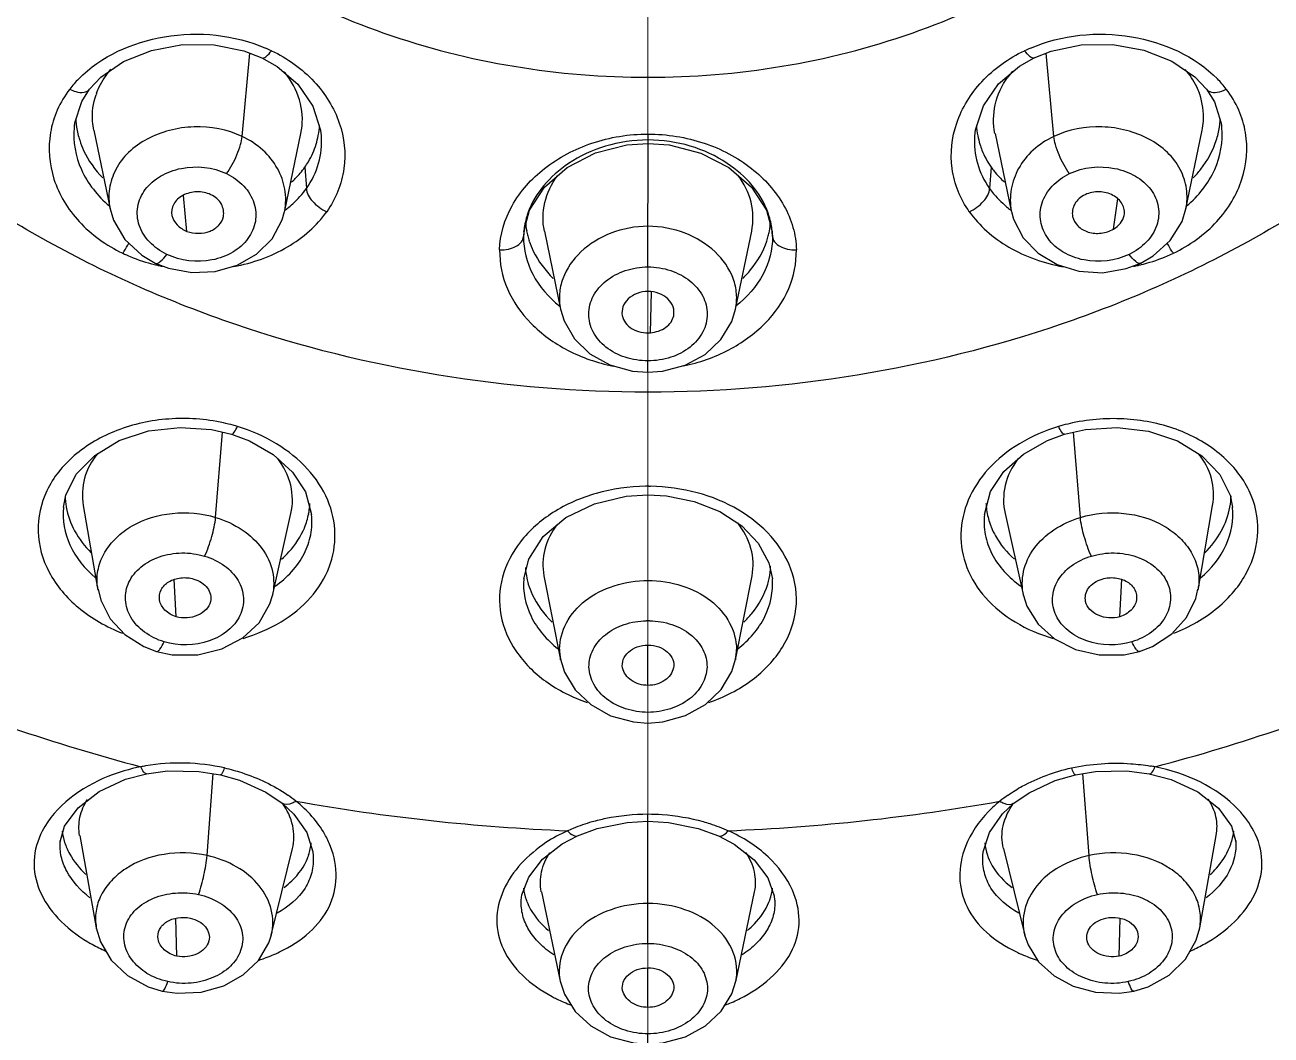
# Model space of a CAD drawing. Header units: millimetres. Extents: x 1122 to 8358, y -1894 to -296.
# Drawn here: x 7690.47 to 7711.51, y -632.59 to -615.53 of the extents above; entities that cross this region are included whole.
import ezdxf

# ---------------------------------------------------------------- set-up
doc = ezdxf.new("R2010")
doc.units = ezdxf.units.MM
doc.header["$LTSCALE"] = 3
doc.linetypes.add('DLB3013-CR2S_시공도$0$CENTER2', pattern=[28.575, 19.05, -3.175, 3.175, -3.175])
doc.layers.add('DEF_LAYER_ASSEM_MEMBER', color=7, linetype='Continuous')
doc.layers.add('DLB3013-CR2S_시공도$0$Cneter', color=1, linetype='DLB3013-CR2S_시공도$0$CENTER2', lineweight=13)

msp = doc.modelspace()

# ---------------------------------------------------------------- linework, layer by layer
at = {"layer": 'DEF_LAYER_ASSEM_MEMBER', "color": 9, "linetype": 'Continuous'}
for p, q in [((7694.136, -617.415), (7694.263, -616.007)), ((7707.841, -617.415), (7707.714, -616.006)), ((7700.989, -617.473), (7700.989, -617.373)), ((7700.988, -619.618), (7700.989, -617.473)), ((7695.193, -617.934), (7695.221, -618.294)), ((7706.784, -617.934), (7706.756, -618.294)), ((7698.897, -618.995), (7698.887, -619.105)), ((7703.08, -618.995), (7703.09, -619.105)), ((7700.988, -621.396), (7700.988, -621.205)), ((7693.687, -623.849), (7693.804, -622.408)), ((7708.29, -623.849), (7708.173, -622.409)), ((7693.019, -625.526), (7692.988, -624.895)), ((7708.958, -625.526), (7708.989, -624.895)), ((7700.988, -626.687), (7700.988, -626.007)), ((7693.542, -629.562), (7693.647, -628.177)), ((7708.435, -629.562), (7708.33, -628.177)), ((7700.988, -628.982), (7700.988, -628.859)), ((7700.988, -629.648), (7700.988, -628.982)), ((7700.988, -630.372), (7700.988, -629.648)), ((7700.988, -631.046), (7700.988, -630.372)), ((7693.032, -631.26), (7693.015, -630.624)), ((7708.945, -631.26), (7708.962, -630.624)), ((7700.988, -632.126), (7700.988, -631.459)), ((7700.988, -632.745), (7700.988, -632.573))]:
    msp.add_line(p, q, dxfattribs=at)
at = {"layer": 'DEF_LAYER_ASSEM_MEMBER', "color": 7, "linetype": 'Continuous'}
for p, q in [((7694.166, -615.969), (7694.468, -616.087)), ((7694.468, -616.087), (7694.727, -616.234)), ((7707.509, -616.087), (7707.797, -615.973)), ((7691.557, -616.617), (7691.747, -616.413)), ((7691.426, -616.825), (7691.557, -616.617)), ((7691.557, -616.617), (7691.557, -616.617)), ((7710.42, -616.617), (7710.42, -616.617)), ((7710.42, -616.617), (7710.554, -616.831)), ((7691.311, -617.184), (7691.426, -616.825)), ((7710.554, -616.831), (7710.666, -617.188)), ((7691.301, -617.231), (7691.298, -617.263)), ((7691.305, -617.232), (7691.311, -617.184)), ((7691.632, -617.31), (7691.906, -618.638)), ((7694.858, -618.671), (7695.128, -617.365)), ((7706.849, -617.365), (7707.119, -618.671)), ((7710.071, -618.638), (7710.345, -617.31)), ((7710.666, -617.188), (7710.672, -617.231)), ((7710.679, -617.263), (7710.676, -617.231)), ((7693.202, -619.017), (7693.143, -618.412)), ((7698.988, -618.657), (7699.241, -618.27)), ((7708.849, -618.982), (7708.92, -618.468)), ((7694.852, -618.681), (7694.854, -618.67)), ((7698.892, -619.022), (7698.988, -618.657)), ((7702.99, -618.66), (7703.085, -619.022)), ((7707.123, -618.67), (7707.125, -618.681)), ((7698.891, -619.022), (7698.887, -619.105)), ((7698.892, -619.018), (7698.891, -619.022)), ((7699.238, -619.013), (7699.511, -620.331)), ((7702.466, -620.331), (7702.739, -619.013)), ((7703.085, -619.022), (7703.085, -619.018)), ((7703.09, -619.105), (7703.085, -619.022)), ((7692.666, -619.553), (7692.666, -619.553)), ((7709.062, -619.647), (7709.311, -619.553)), ((7701.032, -620.732), (7701.048, -620.041)), ((7693.617, -622.365), (7693.954, -622.443)), ((7708.023, -622.443), (7708.378, -622.362)), ((7700.618, -623.493), (7700.988, -623.468)), ((7700.988, -623.468), (7701.302, -623.486)), ((7691.118, -623.677), (7691.118, -623.679)), ((7691.453, -623.646), (7691.699, -625.08)), ((7710.278, -625.08), (7710.523, -623.647)), ((7710.86, -623.681), (7710.86, -623.677)), ((7694.645, -625.173), (7694.959, -623.785)), ((7695.31, -623.802), (7695.31, -623.799)), ((7706.667, -623.799), (7706.666, -623.801)), ((7707.018, -623.785), (7707.331, -625.173)), ((7698.889, -624.881), (7698.889, -624.885)), ((7699.232, -624.836), (7699.512, -626.254)), ((7702.465, -626.253), (7702.745, -624.835)), ((7703.088, -624.885), (7703.087, -624.882)), ((7710.237, -625.219), (7710.275, -625.062)), ((7709.029, -626.169), (7709.287, -626.114)), ((7699.512, -626.254), (7699.51, -626.244)), ((7702.402, -626.455), (7702.466, -626.243)), ((7702.466, -626.243), (7702.465, -626.253)), ((7694.81, -628.678), (7694.809, -628.678)), ((7694.81, -628.678), (7695.008, -628.863)), ((7706.973, -628.857), (7707.166, -628.677)), ((7707.166, -628.677), (7707.166, -628.677)), ((7691.063, -629.327), (7691.137, -629.065)), ((7691.063, -629.327), (7691.065, -629.311)), ((7691.393, -629.224), (7691.668, -630.781)), ((7699.539, -629.365), (7699.799, -629.228)), ((7702.177, -629.228), (7702.177, -629.228)), ((7702.177, -629.228), (7702.442, -629.368)), ((7710.309, -630.781), (7710.584, -629.223)), ((7710.912, -629.311), (7710.914, -629.327)), ((7694.628, -630.904), (7694.987, -629.442)), ((7706.99, -629.442), (7707.349, -630.904)), ((7699.188, -630.173), (7699.505, -631.684)), ((7702.47, -631.695), (7702.789, -630.173)), ((7691.668, -630.781), (7691.671, -630.797)), ((7710.246, -630.991), (7710.304, -630.78)), ((7710.306, -630.795), (7710.309, -630.781)), ((7699.506, -631.684), (7699.508, -631.694)), ((7702.404, -631.896), (7702.471, -631.684)), ((7702.469, -631.695), (7702.471, -631.684)), ((7699.505, -631.684), (7699.507, -631.694)), ((7708.948, -631.888), (7709.19, -631.852))]:
    msp.add_line(p, q, dxfattribs=at)
for points in [[(7691.747, -616.413), (7692.13, -616.148), (7692.602, -615.96), (7693.126, -615.863), (7693.661, -615.866), (7694.166, -615.969)], [(7707.797, -615.973), (7708.301, -615.868), (7708.836, -615.861), (7709.36, -615.955), (7709.834, -616.142)], [(7706.908, -616.526), (7707.26, -616.227), (7707.509, -616.087)], [(7694.727, -616.234), (7695.075, -616.533), (7695.327, -616.902), (7695.457, -617.305), (7695.469, -617.406)], [(7709.834, -616.142), (7710.221, -616.405), (7710.42, -616.617)], [(7706.509, -617.407), (7706.521, -617.301), (7706.653, -616.896), (7706.908, -616.526)], [(7699.241, -618.27), (7699.623, -617.938), (7700.101, -617.693), (7700.631, -617.557), (7700.989, -617.531)], [(7700.989, -617.531), (7701.347, -617.557), (7701.878, -617.694), (7702.356, -617.94)], [(7702.356, -617.94), (7702.738, -618.272), (7702.99, -618.66)], [(7691.905, -618.637), (7691.963, -618.829), (7692.155, -619.155), (7692.442, -619.421), (7692.666, -619.553)], [(7692.666, -619.553), (7692.892, -619.64), (7693.284, -619.712), (7693.68, -619.696), (7694.052, -619.59), (7694.38, -619.404), (7694.643, -619.144), (7694.813, -618.823), (7694.852, -618.681)], [(7707.125, -618.681), (7707.16, -618.811), (7707.322, -619.128), (7707.576, -619.388), (7707.895, -619.578), (7708.264, -619.69), (7708.662, -619.715), (7709.062, -619.647)], [(7709.311, -619.553), (7709.518, -619.433), (7709.806, -619.173), (7710.006, -618.849), (7710.071, -618.638)], [(7699.51, -620.33), (7699.571, -620.531), (7699.746, -620.833), (7700.008, -621.086), (7700.342, -621.272), (7700.725, -621.377), (7700.988, -621.396)], [(7700.988, -621.396), (7701.234, -621.379), (7701.615, -621.279), (7701.952, -621.098), (7702.22, -620.846), (7702.402, -620.54), (7702.467, -620.329)], [(7691.645, -622.802), (7692.061, -622.55), (7692.554, -622.389), (7693.087, -622.328), (7693.617, -622.365)], [(7708.378, -622.362), (7708.909, -622.328), (7709.44, -622.392), (7709.929, -622.556)], [(7693.954, -622.443), (7694.258, -622.556), (7694.661, -622.787)], [(7706.997, -623.074), (7707.328, -622.78), (7707.733, -622.55), (7708.023, -622.443)], [(7709.929, -622.556), (7710.34, -622.808), (7710.646, -623.125), (7710.82, -623.476), (7710.859, -623.677)], [(7691.118, -623.677), (7691.158, -623.473), (7691.334, -623.12), (7691.645, -622.802)], [(7694.661, -622.787), (7694.987, -623.083), (7695.207, -623.42), (7695.309, -623.801)], [(7706.668, -623.801), (7706.773, -623.413), (7706.997, -623.074)], [(7699.22, -624.17), (7699.6, -623.85), (7700.084, -623.62), (7700.618, -623.493)], [(7701.302, -623.486), (7701.767, -623.579), (7702.2, -623.75)], [(7702.2, -623.75), (7702.57, -623.99), (7702.85, -624.286), (7703.027, -624.617), (7703.088, -624.885)], [(7698.889, -624.885), (7698.975, -624.553), (7699.22, -624.17)], [(7691.702, -625.063), (7691.75, -625.25), (7691.909, -625.56), (7692.155, -625.828), (7692.475, -626.032), (7692.69, -626.114)], [(7692.69, -626.114), (7692.956, -626.17), (7693.388, -626.17), (7693.793, -626.07), (7694.145, -625.886), (7694.424, -625.629), (7694.605, -625.311), (7694.646, -625.171)], [(7707.331, -625.171), (7707.387, -625.348), (7707.575, -625.655), (7707.855, -625.902), (7708.205, -626.078), (7708.605, -626.172), (7709.029, -626.169)], [(7709.287, -626.114), (7709.509, -626.028), (7709.834, -625.818), (7710.081, -625.54), (7710.237, -625.219)], [(7699.511, -626.244), (7699.578, -626.463), (7699.759, -626.761), (7700.023, -627.011), (7700.357, -627.199), (7700.742, -627.305), (7700.988, -627.323)], [(7700.988, -627.323), (7701.237, -627.305), (7701.624, -627.197), (7701.959, -627.008), (7702.222, -626.756), (7702.402, -626.455)], [(7691.137, -629.065), (7691.364, -628.753), (7691.719, -628.478), (7692.167, -628.273), (7692.522, -628.179)], [(7692.522, -628.179), (7692.876, -628.132), (7693.405, -628.139), (7693.768, -628.196)], [(7693.768, -628.196), (7694.091, -628.288), (7694.534, -628.491), (7694.809, -628.678)], [(7707.166, -628.677), (7707.423, -628.501), (7707.865, -628.295), (7708.209, -628.196)], [(7708.209, -628.196), (7708.547, -628.142), (7709.075, -628.132), (7709.453, -628.18)], [(7709.453, -628.18), (7709.822, -628.278), (7710.271, -628.486), (7710.619, -628.76)], [(7695.008, -628.863), (7695.226, -629.174), (7695.329, -629.496), (7695.335, -629.562)], [(7706.642, -629.563), (7706.649, -629.496), (7706.752, -629.172), (7706.973, -628.857)], [(7710.619, -628.76), (7710.84, -629.067), (7710.914, -629.327)], [(7699.799, -629.228), (7700.128, -629.106), (7700.634, -629.003), (7700.988, -628.982)], [(7700.988, -628.982), (7701.333, -629.002), (7701.838, -629.104), (7702.177, -629.228)], [(7698.849, -630.317), (7698.86, -630.227), (7698.974, -629.924), (7699.206, -629.625), (7699.539, -629.365)], [(7702.442, -629.368), (7702.78, -629.634), (7703.011, -629.939)], [(7703.011, -629.939), (7703.12, -630.244), (7703.127, -630.316)], [(7691.673, -630.78), (7691.742, -631.018), (7691.925, -631.329), (7692.199, -631.59), (7692.548, -631.78), (7692.786, -631.852)], [(7692.786, -631.852), (7693.036, -631.888), (7693.446, -631.868), (7693.826, -631.76), (7694.153, -631.578), (7694.412, -631.334), (7694.586, -631.038), (7694.629, -630.901)], [(7707.348, -630.902), (7707.405, -631.072), (7707.584, -631.358), (7707.845, -631.593), (7708.17, -631.768), (7708.545, -631.871), (7708.948, -631.888)], [(7709.19, -631.852), (7709.436, -631.777), (7709.79, -631.581), (7710.065, -631.311), (7710.246, -630.991)], [(7699.506, -631.684), (7699.576, -631.903), (7699.76, -632.196), (7700.024, -632.44), (7700.357, -632.623), (7700.742, -632.727), (7700.988, -632.745)], [(7700.988, -632.745), (7701.236, -632.727), (7701.623, -632.622), (7701.957, -632.437), (7702.221, -632.191), (7702.404, -631.896)]]:
    msp.add_lwpolyline(points, dxfattribs=at)
at = {"layer": 'DEF_LAYER_ASSEM_MEMBER', "color": 9, "linetype": 'Continuous'}
for centre, radius, start, end in [((7693.477, -618.386), 2.681, 64.5366, 66.8613), ((7708.571, -618.567), 2.875, 113.0199, 115.1948), ((7692.748, -617.787), 1.923, 135.5595, 142.4345), ((7709.198, -617.815), 1.965, 37.6648, 44.3962), ((7693.77, -617.193), 1.826, 306.8791, 308.146), ((7708.207, -617.193), 1.826, 231.8173, 233.1119), ((7693.37, -616.692), 2.972, 256.1417, 257.3606), ((7693.375, -616.667), 2.998, 257.3618, 258.7064), ((7708.602, -616.667), 2.998, 281.2455, 282.7208), ((7708.609, -616.695), 2.969, 282.7223, 283.8525), ((7693.16, -625.306), 3.124, 74.6972, 77.8213), ((7693.183, -625.221), 3.036, 73.2807, 74.6901), ((7708.863, -625.549), 3.371, 104.9512, 106.2358), ((7708.865, -625.555), 3.377, 102.0802, 104.9518), ((7700.99, -626.626), 3.303, 90.2726, 90.7321), ((7700.99, -626.624), 3.3, 90.0299, 90.2726), ((7700.957, -627.001), 3.678, 89.2775, 89.5089), ((7700.957, -626.988), 3.664, 88.8395, 89.2776), ((7692.647, -624.917), 0.962, 185.1179, 188.7752), ((7709.324, -624.917), 0.968, 351.2964, 354.7767), ((7700.988, -626.864), 1.27, 89.9997, 91.1768), ((7700.988, -626.865), 1.271, 88.8263, 89.9983), ((7700.394, -626.079), 0.899, 179.9114, 190.5663), ((7701.587, -626.079), 0.895, 349.394, 359.9635), ((7700.44, -597.673), 31.428, 246.9808, 255.2238), ((7701.435, -597.377), 31.74, 284.8117, 292.9736), ((7693.056, -631.312), 3.311, 99.5909, 100.9933), ((7693.084, -631.503), 3.504, 77.5965, 99.5231), ((7708.901, -631.479), 3.477, 79.2469, 80.5673), ((7693.363, -630.764), 2.707, 51.6302, 55.274), ((7700.964, -595.558), 33.61, 259.8532, 267.7218), ((7700.99, -595.348), 33.821, 272.298, 280.1174), ((7708.545, -630.661), 2.584, 124.8191, 128.6581)]:
    msp.add_arc(centre, radius, start, end, dxfattribs=at)
at = {"layer": 'DEF_LAYER_ASSEM_MEMBER', "color": 7, "linetype": 'Continuous'}
for centre, radius, start, end in [((7708.248, -617.259), 1.455, 139.3714, 144.4799), ((7693.748, -617.249), 1.435, 36.9911, 40.0141), ((7692.777, -617.087), 1.171, 159.7927, 161.207), ((7709.177, -617.09), 1.193, 19.1225, 19.929), ((7692.693, -617.048), 1.369, 182.6633, 187.3814), ((7709.28, -617.048), 1.374, 352.6277, 357.2992), ((7692.713, -617.046), 1.39, 187.3741, 188.663), ((7692.757, -617.038), 1.434, 188.7112, 197.8993), ((7694.105, -617.151), 1.339, 349.2976, 357.0067), ((7707.87, -617.153), 1.337, 182.9166, 190.6819), ((7709.218, -617.038), 1.436, 342.038, 351.294), ((7709.261, -617.045), 1.393, 351.3416, 352.6344), ((7694.11, -617.152), 1.334, 342.8631, 349.284), ((7707.859, -617.154), 1.325, 190.6971, 197.1511), ((7700.145, -618.786), 1.226, 182.6996, 183.5172), ((7700.226, -619.155), 1.342, 159.8343, 163.0535), ((7701.75, -619.156), 1.343, 16.9532, 20.1416), ((7700.172, -618.784), 1.253, 183.5414, 190.4228), ((7700.207, -618.777), 1.289, 190.4117, 194.2465), ((7701.774, -618.779), 1.285, 345.7874, 349.4596), ((7701.803, -618.784), 1.256, 349.4497, 356.5211), ((7700.233, -618.771), 1.315, 194.2474, 198.1042), ((7701.753, -618.774), 1.306, 341.8884, 345.786), ((7692.379, -623.455), 1.235, 181.3985, 190.1375), ((7694.067, -623.555), 1.214, 348.8977, 355.1301), ((7694.074, -623.556), 1.207, 355.1373, 357.2293), ((7707.9, -623.557), 1.206, 182.7191, 184.9246), ((7707.903, -623.557), 1.208, 184.9289, 190.9541), ((7709.583, -623.451), 1.251, 349.7346, 358.3744), ((7694.039, -623.549), 1.243, 337.8675, 348.8544), ((7707.921, -623.552), 1.227, 190.9926, 202.2863), ((7700.117, -624.634), 1.199, 182.8567, 191.6362), ((7701.868, -624.639), 1.191, 348.3207, 358.3172), ((7700.157, -624.626), 1.24, 191.6258, 196.4061), ((7701.849, -624.635), 1.21, 343.6372, 348.3191), ((7692.047, -629.045), 0.955, 186.2477, 195.2937), ((7709.929, -629.044), 0.956, 344.6717, 353.5491), ((7692.095, -629.033), 1.004, 195.2358, 196.1429), ((7692.139, -629.019), 1.051, 196.185, 202.2008), ((7694.36, -629.257), 0.946, 341.7571, 354.6727), ((7707.615, -629.254), 0.945, 185.709, 198.5037), ((7709.825, -629.015), 1.064, 337.3, 343.7714), ((7709.878, -629.031), 1.009, 343.8242, 344.7335), ((7694.367, -629.258), 0.939, 338.8545, 340.254), ((7694.372, -629.26), 0.934, 340.2552, 341.7018), ((7707.612, -629.255), 0.942, 198.5378, 199.5849), ((7707.618, -629.253), 0.948, 199.5863, 201.1657), ((7699.796, -630.001), 0.918, 186.9945, 199.2812), ((7702.187, -630.003), 0.911, 340.8179, 352.9873), ((7699.83, -629.99), 0.953, 199.246, 201.5727), ((7702.151, -629.991), 0.95, 337.9456, 340.8526)]:
    msp.add_arc(centre, radius, start, end, dxfattribs=at)
at = {"layer": 'DEF_LAYER_ASSEM_MEMBER', "color": 9, "linetype": 'Continuous'}
for points, start_tangent, end_tangent in [([(7700.988, -571.093), (7686.836, -573.294), (7680.373, -575.974), (7674.621, -579.595), (7669.778, -584.033), (7666.012, -589.135), (7663.453, -594.724), (7662.189, -600.608), (7662.264, -606.584), (7663.675, -612.445), (7666.373, -617.989), (7670.266, -623.025), (7675.218, -627.38), (7681.06, -630.902), (7694.58, -634.998)], (-1, 0), (0.990632, -0.136562)), ([(7707.396, -634.998), (7720.917, -630.902), (7726.759, -627.38), (7731.711, -623.025), (7735.604, -617.989), (7738.302, -612.445), (7739.713, -606.584), (7739.788, -600.608), (7738.524, -594.724), (7735.965, -589.135), (7732.199, -584.033), (7727.356, -579.595), (7721.604, -575.974), (7715.14, -573.294), (7700.988, -571.093)], (0.990632, 0.136562), (-1, 0)), ([(7700.988, -571.501), (7686.977, -573.68), (7680.577, -576.332), (7674.882, -579.917), (7670.086, -584.31), (7666.356, -589.36), (7663.821, -594.893), (7662.567, -600.718), (7662.638, -606.634), (7664.031, -612.437), (7666.699, -617.928), (7670.549, -622.916), (7675.449, -627.229), (7681.23, -630.72), (7694.612, -634.783)], (-1, 0), (0.990541, -0.137215)), ([(7707.326, -634.789), (7720.717, -630.735), (7726.504, -627.247), (7731.409, -622.935), (7735.266, -617.947), (7737.939, -612.457), (7739.337, -606.652), (7739.412, -600.734), (7738.161, -594.907), (7735.627, -589.371), (7731.898, -584.318), (7727.102, -579.923), (7721.406, -576.336), (7715.004, -573.681), (7700.988, -571.501)], (0.990658, 0.136371), (-1, 0)), ([(7700.988, -621.733), (7694.013, -620.586), (7690.861, -619.195), (7688.099, -617.321), (7685.832, -615.039), (7684.148, -612.434), (7683.111, -609.609), (7682.76, -606.67), (7683.111, -603.731), (7684.148, -600.906), (7685.832, -598.301), (7688.099, -596.019), (7690.861, -594.146), (7694.013, -592.754), (7700.988, -591.607)], (-1, 0), (1, 0)), ([(7719.217, -606.67), (7718.866, -609.608), (7717.829, -612.434), (7716.145, -615.038), (7713.878, -617.321), (7711.116, -619.194), (7707.964, -620.586), (7700.988, -621.733)], (0, -1), (-1, 0)), ([(7691.375, -616.441), (7692.824, -615.73), (7694.531, -615.921)], (0.699479, 0.714653), (0.919517, -0.393049)), ([(7707.447, -615.921), (7709.153, -615.73), (7710.602, -616.441)], (0.920357, 0.391079), (0.6991, -0.715023)), ([(7694.468, -616.087), (7694.537, -616.067), (7694.63, -615.965)], (0.903144, -0.429338), (0.588645, 0.808391)), ([(7694.63, -615.965), (7695.352, -616.489), (7695.776, -617.188), (7695.853, -617.957), (7695.563, -618.685)], (0.902307, -0.431095), (-0.574124, -0.818768)), ([(7706.414, -618.685), (7706.124, -617.957), (7706.201, -617.188), (7706.625, -616.489), (7707.347, -615.965)], (-0.577534, 0.816367), (0.90265, 0.430375)), ([(7707.509, -616.087), (7707.441, -616.067), (7707.347, -615.965)], (-0.903175, -0.429273), (-0.588579, 0.80844)), ([(7691.224, -616.615), (7691.014, -616.968), (7690.899, -617.349), (7690.958, -618.134), (7691.382, -618.85), (7692.118, -619.386)], (-0.598476, -0.801141), (0.902903, -0.429845)), ([(7691.224, -616.615), (7691.328, -616.656), (7691.466, -616.667), (7691.557, -616.617)], (0.893024, -0.450008), (0.607189, 0.794557)), ([(7709.859, -619.386), (7710.594, -618.85), (7711.018, -618.134), (7711.078, -617.349), (7710.963, -616.968), (7710.753, -616.615)], (0.902288, 0.431134), (-0.600683, 0.799487)), ([(7710.42, -616.617), (7710.474, -616.657), (7710.599, -616.666), (7710.753, -616.615)], (0.607241, -0.794518), (0.893024, 0.450008)), ([(7691.298, -617.263), (7691.42, -617.972), (7691.894, -618.587)], (-0.092937, -0.995672), (0.767447, -0.641112)), ([(7694.136, -617.415), (7693.323, -617.252), (7692.909, -617.313), (7692.532, -617.459), (7692.219, -617.683), (7692.002, -617.971), (7691.895, -618.298), (7691.905, -618.637)], (-0.902557, 0.430571), (0.202275, -0.979329)), ([(7698.483, -619.331), (7698.693, -618.585), (7699.241, -617.956), (7700.042, -617.528), (7700.988, -617.373)], (0.019896, 0.999802), (1, -0.000237)), ([(7700.988, -617.373), (7701.935, -617.527), (7702.737, -617.955), (7703.284, -618.585), (7703.436, -618.95), (7703.494, -619.331)], (0.999988, -0.004981), (0.026368, -0.999652)), ([(7710.071, -618.638), (7710.081, -618.298), (7709.975, -617.971), (7709.758, -617.684), (7709.446, -617.459), (7709.068, -617.313), (7708.654, -617.252), (7707.841, -617.415)], (0.201354, 0.979519), (-0.902561, -0.430561)), ([(7710.084, -618.587), (7710.557, -617.971), (7710.679, -617.263)], (0.767097, 0.641532), (-0.092961, 0.99567)), ([(7693.871, -618.042), (7694.047, -617.725), (7694.109, -617.551), (7694.136, -617.415)], (0.593558, 0.804791), (0.089808, 0.995959)), ([(7694.854, -618.67), (7694.856, -618.307), (7694.731, -617.956), (7694.486, -617.648), (7694.136, -617.415)], (0.186488, 0.982457), (-0.902521, 0.430645)), ([(7695.221, -618.294), (7695.427, -617.866), (7695.473, -617.406)], (0.579903, 0.814686), (-0.072189, 0.997391)), ([(7706.504, -617.407), (7706.55, -617.866), (7706.756, -618.294)], (-0.072162, -0.997393), (0.579907, -0.814683)), ([(7707.841, -617.415), (7707.491, -617.648), (7707.246, -617.956), (7707.121, -618.307), (7707.123, -618.67)], (-0.902526, -0.430635), (0.186089, -0.982533)), ([(7708.106, -618.042), (7707.929, -617.725), (7707.868, -617.551), (7707.841, -617.415)], (-0.593558, 0.804791), (-0.089808, 0.995959)), ([(7692.865, -619.406), (7692.571, -619.196), (7692.398, -618.914), (7692.373, -618.603), (7692.5, -618.312), (7692.759, -618.085), (7693.109, -617.953), (7693.871, -618.042)], (-0.90255, 0.430585), (0.902541, -0.430603)), ([(7708.106, -618.042), (7708.868, -617.953), (7709.218, -618.085), (7709.477, -618.312), (7709.604, -618.603), (7709.579, -618.914), (7709.406, -619.196), (7709.112, -619.406)], (0.902541, 0.430603), (-0.902533, -0.430621)), ([(7693.871, -618.042), (7694.164, -618.254), (7694.333, -618.537), (7694.358, -618.848), (7694.233, -619.139), (7693.977, -619.368), (7693.626, -619.5), (7692.865, -619.406)], (0.902541, -0.430603), (-0.90255, 0.430585)), ([(7709.112, -619.406), (7708.351, -619.5), (7708, -619.368), (7707.744, -619.139), (7707.619, -618.848), (7707.644, -618.537), (7707.814, -618.254), (7708.106, -618.042)], (-0.902533, -0.430621), (0.902541, 0.430603)), ([(7694.898, -618.629), (7694.989, -618.552), (7695.221, -618.294)], (0.786413, 0.6177), (0.579897, 0.81469)), ([(7695.221, -618.294), (7695.323, -618.508), (7695.563, -618.685)], (0.025777, -0.999668), (0.911627, -0.411018)), ([(7706.414, -618.685), (7706.654, -618.508), (7706.756, -618.294)], (0.911627, 0.411018), (0.025777, 0.999668)), ([(7706.756, -618.294), (7706.825, -618.383), (7707.078, -618.628)], (0.57991, -0.81468), (0.786017, -0.618205)), ([(7693.994, -619.612), (7694.902, -619.279), (7695.272, -619.01), (7695.563, -618.685)], (0.982581, 0.185833), (0.582848, 0.812581)), ([(7706.414, -618.685), (7706.708, -619.012), (7707.08, -619.282), (7707.997, -619.614)], (0.585088, -0.81097), (0.983398, -0.181462)), ([(7700.988, -618.932), (7700.363, -619.048), (7699.856, -619.364), (7699.55, -619.817), (7699.494, -620.072), (7699.51, -620.33)], (-1, -0.000037), (0.201135, -0.979564)), ([(7702.467, -620.329), (7702.483, -620.07), (7702.427, -619.816), (7702.12, -619.364), (7701.614, -619.048), (7700.988, -618.932)], (0.201038, 0.979583), (-1, 0.000048)), ([(7692.118, -619.386), (7692.144, -619.349), (7692.221, -619.216)], (0.595072, 0.803672), (0.449349, 0.893357)), ([(7698.483, -619.331), (7698.633, -619.317), (7698.761, -619.269), (7698.85, -619.195), (7698.887, -619.105)], (0.999789, -0.020565), (0.087267, 0.996185)), ([(7698.887, -619.105), (7699.042, -619.741), (7699.497, -620.281)], (-0.022351, -0.99975), (0.780338, -0.625358)), ([(7703.09, -619.105), (7702.931, -619.741), (7702.472, -620.28)], (0.022318, -0.999751), (-0.781668, -0.623695)), ([(7703.09, -619.105), (7703.127, -619.195), (7703.216, -619.269), (7703.344, -619.317), (7703.494, -619.331)], (0.087267, -0.996185), (0.999789, 0.020566)), ([(7709.859, -619.386), (7709.833, -619.349), (7709.757, -619.217)], (-0.595118, 0.803638), (-0.450118, 0.892969)), ([(7692.118, -619.386), (7692.247, -619.444), (7692.658, -619.578)], (0.902794, -0.430072), (0.970889, -0.239528)), ([(7692.666, -619.553), (7692.753, -619.527), (7692.865, -619.406)], (0.902663, -0.430349), (0.593541, 0.804804)), ([(7698.483, -619.331), (7698.614, -619.987), (7699.014, -620.571), (7699.63, -621.023), (7700.398, -621.292)], (-0.009401, -0.999956), (0.980631, -0.195863)), ([(7701.587, -621.29), (7702.352, -621.02), (7702.965, -620.568), (7703.364, -619.985), (7703.494, -619.331)], (0.980039, 0.198806), (-0.011536, 0.999933)), ([(7709.311, -619.553), (7709.224, -619.527), (7709.112, -619.406)], (-0.902729, -0.430209), (-0.593582, 0.804773)), ([(7709.32, -619.578), (7709.46, -619.54), (7709.859, -619.386)], (0.970914, 0.239429), (0.90218, 0.431361)), ([(7700.988, -621.205), (7700.604, -621.144), (7700.279, -620.973), (7700.063, -620.716), (7699.988, -620.414), (7700.065, -620.111), (7700.282, -619.855), (7700.605, -619.681), (7700.988, -619.618)], (-1, -0.000018), (1, 0)), ([(7700.988, -619.618), (7701.372, -619.68), (7701.695, -619.855), (7701.912, -620.111), (7701.989, -620.413), (7701.914, -620.716), (7701.698, -620.973), (7701.373, -621.145), (7700.988, -621.205)], (1, 0), (-1, -0.000018)), ([(7693.819, -622.252), (7692.897, -622.187), (7692.019, -622.382), (7691.301, -622.806), (7690.837, -623.4), (7690.691, -624.085), (7690.875, -624.773), (7691.372, -625.373), (7692.115, -625.806)], (-0.977462, 0.211113), (0.93146, -0.363844)), ([(7709.865, -625.806), (7710.608, -625.373), (7711.102, -624.772), (7711.287, -624.085), (7711.14, -623.399), (7710.675, -622.806), (7709.958, -622.381), (7709.079, -622.189), (7708.158, -622.253)], (0.931838, 0.362874), (-0.977858, -0.209269)), ([(7693.954, -622.443), (7693.999, -622.412), (7694.056, -622.313)], (0.957462, -0.28856), (0.427486, 0.904022)), ([(7694.15, -625.892), (7694.792, -625.613), (7695.292, -625.201), (7695.605, -624.691), (7695.703, -624.125), (7695.58, -623.556), (7695.24, -623.034), (7694.716, -622.607), (7694.056, -622.313)], (0.960006, 0.279978), (-0.955079, 0.29635)), ([(7707.921, -622.313), (7707.259, -622.606), (7706.735, -623.034), (7706.397, -623.557), (7706.273, -624.127), (7706.372, -624.693), (7706.688, -625.204), (7707.189, -625.616), (7707.832, -625.894)], (-0.957563, -0.288225), (0.961186, -0.275901)), ([(7708.023, -622.443), (7707.978, -622.412), (7707.921, -622.313)], (-0.957815, -0.287386), (-0.427431, 0.904048)), ([(7700.948, -623.324), (7700.115, -623.444), (7699.383, -623.769), (7698.836, -624.26), (7698.532, -624.859), (7698.505, -625.497), (7698.759, -626.105), (7699.261, -626.617), (7699.962, -626.974)], (-0.999918, -0.012776), (0.945688, -0.325077)), ([(7703.401, -624.721), (7703.066, -624.171), (7702.522, -623.726), (7701.819, -623.433), (7701.031, -623.324)], (-0.349942, 0.936772), (-0.999795, 0.020256)), ([(7691.118, -623.679), (7691.226, -624.313), (7691.658, -624.869)], (-0.092113, -0.995749), (0.760521, -0.649313)), ([(7710.319, -624.87), (7710.751, -624.313), (7710.859, -623.681)], (0.761084, 0.648653), (-0.090785, 0.995871)), ([(7691.689, -625.003), (7691.707, -624.713), (7691.817, -624.437), (7692.011, -624.193), (7692.276, -623.994), (7692.954, -623.781), (7693.687, -623.849)], (-0.089138, 0.996019), (0.957579, -0.288172)), ([(7693.502, -624.503), (7693.622, -624.172), (7693.687, -623.849)], (0.427174, 0.904169), (0.081297, 0.99669)), ([(7693.687, -623.849), (7694.136, -624.061), (7694.471, -624.378), (7694.647, -624.764), (7694.646, -625.171)], (0.957664, -0.287889), (-0.218848, -0.975759)), ([(7694.694, -625.011), (7695.182, -624.464), (7695.293, -624.141), (7695.309, -623.801)], (0.812684, 0.582704), (-0.090476, 0.995899)), ([(7706.668, -623.801), (7706.684, -624.14), (7706.794, -624.463), (7707.282, -625.01)], (-0.090854, -0.995864), (0.812188, -0.583395)), ([(7707.331, -625.171), (7707.33, -624.764), (7707.506, -624.378), (7707.841, -624.061), (7708.29, -623.849)], (-0.219059, 0.975712), (0.957667, 0.287879)), ([(7708.29, -623.849), (7709.023, -623.781), (7709.702, -623.995), (7709.967, -624.194), (7710.161, -624.439), (7710.27, -624.715), (7710.288, -625.005)], (0.957582, 0.288162), (-0.090982, -0.995853)), ([(7708.475, -624.503), (7708.355, -624.172), (7708.29, -623.849)], (-0.427124, 0.904193), (-0.081293, 0.99669)), ([(7692.818, -625.951), (7692.486, -625.786), (7692.258, -625.536), (7692.166, -625.241), (7692.224, -624.944), (7692.425, -624.689), (7692.738, -624.515), (7693.116, -624.45), (7693.502, -624.503)], (-0.957623, 0.288025), (0.957618, -0.288043)), ([(7693.502, -624.503), (7693.836, -624.666), (7694.066, -624.915), (7694.158, -625.21), (7694.097, -625.507), (7693.895, -625.761), (7693.581, -625.935), (7692.818, -625.951)], (0.957617, -0.288043), (-0.957623, 0.288026)), ([(7709.159, -625.951), (7708.396, -625.934), (7708.082, -625.761), (7707.88, -625.507), (7707.819, -625.21), (7707.911, -624.915), (7708.141, -624.666), (7708.475, -624.503)], (-0.957623, -0.288026), (0.957628, 0.288008)), ([(7708.475, -624.503), (7708.861, -624.45), (7709.239, -624.515), (7709.552, -624.689), (7709.753, -624.944), (7709.811, -625.241), (7709.719, -625.537), (7709.491, -625.787), (7709.159, -625.951)], (0.957628, 0.288008), (-0.957623, -0.288025)), ([(7702.014, -626.976), (7702.747, -626.593), (7703.258, -626.043), (7703.487, -625.393), (7703.401, -624.721)], (0.946007, 0.324148), (-0.349942, 0.936772)), ([(7698.889, -624.885), (7699.014, -625.52), (7699.469, -626.068)], (-0.091379, -0.995816), (0.788469, -0.615075)), ([(7699.495, -626.077), (7699.611, -625.632), (7699.933, -625.254), (7700.418, -625.003), (7700.988, -624.913)], (0.0027, 0.999996), (1, -0.000154)), ([(7700.988, -624.913), (7701.56, -625.003), (7702.045, -625.255), (7702.367, -625.633), (7702.482, -626.079)], (1, 0.000145), (0.000538, -1)), ([(7702.506, -626.07), (7702.962, -625.521), (7703.088, -624.885)], (0.788989, 0.614408), (-0.090924, 0.995858)), ([(7700.988, -627.142), (7700.61, -627.082), (7700.289, -626.915), (7700.073, -626.668), (7699.992, -626.376), (7700.06, -626.083), (7700.268, -625.831), (7700.585, -625.66), (7700.962, -625.594)], (-1, 0), (0.999789, 0.020525)), ([(7701.014, -625.594), (7701.392, -625.66), (7701.709, -625.831), (7701.917, -626.083), (7701.985, -626.376), (7701.904, -626.668), (7701.688, -626.915), (7701.367, -627.082), (7700.988, -627.142)], (0.99979, -0.020472), (-1, 0)), ([(7692.69, -626.114), (7692.715, -626.107), (7692.747, -626.075), (7692.818, -625.951)], (0.957155, -0.289576), (0.427158, 0.904177)), ([(7709.287, -626.114), (7709.262, -626.107), (7709.23, -626.075), (7709.159, -625.951)], (-0.957093, -0.289781), (-0.427158, 0.904177)), ([(7700.988, -634.524), (7688.839, -632.827), (7678.04, -627.922)], (-1, 0), (-0.83663, 0.547769)), ([(7692.425, -628.062), (7691.87, -628.226), (7690.759, -629.147)], (-0.981352, -0.192222), (-0.459225, -0.88832)), ([(7692.522, -628.179), (7692.475, -628.151), (7692.425, -628.062)], (-0.981849, -0.189665), (-0.397019, 0.91781)), ([(7693.837, -628.081), (7693.798, -628.169), (7693.782, -628.191), (7693.768, -628.196)], (-0.345613, -0.938377), (-0.976244, 0.216675)), ([(7693.837, -628.081), (7694.129, -628.161), (7694.905, -628.54)], (0.976096, -0.21734), (0.821814, -0.569756)), ([(7723.937, -627.922), (7713.138, -632.827), (7700.988, -634.524)], (-0.83663, -0.547769), (-1, 0)), ([(7707.07, -628.539), (7707.308, -628.391), (7708.14, -628.081)], (0.820817, 0.571191), (0.976199, 0.216876)), ([(7708.14, -628.081), (7709.141, -628.01), (7709.47, -628.049)], (0.977025, 0.213125), (0.986475, -0.163912)), ([(7708.209, -628.196), (7708.195, -628.191), (7708.179, -628.169), (7708.14, -628.081)], (-0.976572, -0.215193), (-0.345695, 0.938347)), ([(7709.453, -628.18), (7709.5, -628.151), (7709.549, -628.063)], (0.982331, -0.18715), (0.392432, 0.919781)), ([(7711.218, -629.147), (7710.959, -628.789), (7709.549, -628.063)], (-0.460697, 0.887557), (-0.982048, 0.18863)), ([(7695.044, -628.642), (7694.978, -628.678), (7694.81, -628.678)], (-0.839676, -0.543087), (-0.781909, 0.623392)), ([(7695.627, -629.407), (7695.53, -629.203), (7695.044, -628.642)], (-0.362542, 0.931968), (-0.780837, 0.624735)), ([(7706.93, -628.643), (7706.738, -628.818), (7706.349, -629.408)], (-0.777539, -0.628835), (-0.363887, -0.931443)), ([(7706.93, -628.643), (7706.996, -628.679), (7707.166, -628.677)], (0.841742, -0.539879), (0.779591, 0.626288)), ([(7700.048, -628.988), (7700.276, -628.932), (7700.988, -628.859)], (0.961642, 0.274308), (0.999994, 0.00336)), ([(7700.988, -628.859), (7701.227, -628.868), (7701.922, -628.988)], (0.999993, -0.003662), (0.961872, -0.273502)), ([(7690.759, -629.147), (7690.622, -629.647), (7690.716, -630.149), (7691.024, -630.617), (7691.53, -631.019)], (-0.459225, -0.88832), (0.860051, -0.510208)), ([(7699.631, -629.142), (7699.266, -629.343), (7698.549, -630.147)], (-0.910767, -0.41292), (-0.405887, -0.913923)), ([(7699.628, -629.142), (7699.729, -629.098), (7700.048, -628.988)], (0.910142, 0.414297), (0.961642, 0.274308)), ([(7699.631, -629.142), (7699.676, -629.186), (7699.799, -629.228)], (0.661205, -0.750205), (0.911869, 0.410482)), ([(7701.922, -628.988), (7702.032, -629.021), (7702.346, -629.142)], (0.961872, -0.273502), (0.912187, -0.409774)), ([(7702.177, -629.228), (7702.212, -629.233), (7702.276, -629.204), (7702.343, -629.142)], (0.913244, -0.407414), (0.657906, 0.7531)), ([(7703.427, -630.146), (7703.017, -629.584), (7702.343, -629.142)], (-0.407131, 0.91337), (-0.912282, 0.409563)), ([(7710.447, -631.019), (7710.953, -630.617), (7711.261, -630.149), (7711.355, -629.647), (7711.218, -629.147)], (0.860226, 0.509912), (-0.460697, 0.887557)), ([(7691.564, -630.275), (7691.174, -629.824), (7691.082, -629.578), (7691.064, -629.327)], (-0.784506, 0.620122), (0.082359, 0.996603)), ([(7710.913, -629.327), (7710.803, -629.824), (7710.414, -630.276)], (0.082909, -0.996557), (-0.784576, -0.620033)), ([(7693.542, -629.562), (7692.816, -629.541), (7692.17, -629.783), (7691.927, -629.987), (7691.755, -630.231), (7691.668, -630.501), (7691.673, -630.78)], (-0.976348, 0.216205), (0.174344, -0.984685)), ([(7693.4, -630.22), (7693.491, -629.89), (7693.542, -629.562)], (0.333831, 0.942633), (0.075352, 0.997157)), ([(7694.629, -630.901), (7694.627, -630.475), (7694.424, -630.074), (7694.045, -629.755), (7693.542, -629.562)], (0.237473, 0.971394), (-0.976364, 0.216134)), ([(7695.335, -629.562), (7695.31, -629.847), (7695.197, -630.11), (7694.728, -630.534)], (0.062104, -0.99807), (-0.870814, -0.491613)), ([(7694.768, -631.19), (7695.273, -630.858), (7695.602, -630.429), (7695.723, -629.932), (7695.627, -629.407)], (0.902773, 0.430116), (-0.362542, 0.931968)), ([(7706.349, -629.408), (7706.253, -629.932), (7706.375, -630.43), (7706.704, -630.858), (7707.21, -631.19)], (-0.363887, -0.931443), (0.902776, -0.430111)), ([(7707.248, -630.533), (7706.78, -630.11), (7706.668, -629.848), (7706.642, -629.563)], (-0.870915, 0.491434), (0.061417, 0.998112)), ([(7708.435, -629.562), (7707.932, -629.756), (7707.552, -630.075), (7707.349, -630.475), (7707.348, -630.902)], (-0.976356, -0.216169), (0.238477, -0.971148)), ([(7710.304, -630.78), (7710.309, -630.501), (7710.222, -630.231), (7710.05, -629.987), (7709.807, -629.783), (7709.161, -629.541), (7708.435, -629.562)], (0.174526, 0.984653), (-0.97634, -0.21624)), ([(7708.577, -630.22), (7708.486, -629.89), (7708.435, -629.562)], (-0.333892, 0.942611), (-0.075359, 0.997156)), ([(7692.879, -631.691), (7692.528, -631.551), (7692.272, -631.32), (7692.146, -631.036), (7692.171, -630.739), (7692.342, -630.475), (7692.636, -630.283), (7693.008, -630.194), (7693.4, -630.22)], (-0.976352, 0.216187), (0.976356, -0.216168)), ([(7698.549, -630.147), (7698.436, -630.653), (7698.547, -631.144), (7698.868, -631.583), (7699.368, -631.942)], (-0.405887, -0.913923), (0.881667, -0.471872)), ([(7702.61, -631.942), (7703.11, -631.582), (7703.43, -631.144), (7703.54, -630.653), (7703.427, -630.146)], (0.88164, 0.471922), (-0.407131, 0.91337)), ([(7708.577, -630.22), (7708.969, -630.194), (7709.341, -630.283), (7709.634, -630.475), (7709.806, -630.739), (7709.831, -631.035), (7709.705, -631.32), (7709.449, -631.551), (7709.098, -631.691)], (0.976348, 0.216206), (-0.976352, -0.216187)), ([(7693.4, -630.22), (7693.753, -630.359), (7694.011, -630.588), (7694.137, -630.872), (7694.11, -631.168), (7693.936, -631.432), (7693.642, -631.623), (7693.272, -631.716), (7692.879, -631.691)], (0.976356, -0.216168), (-0.976352, 0.216187)), ([(7699.397, -631.239), (7699.155, -631.041), (7698.978, -630.817), (7698.874, -630.574), (7698.849, -630.318)], (-0.828718, 0.559666), (0.060512, 0.998167)), ([(7700.988, -630.372), (7700.364, -630.476), (7699.853, -630.769), (7699.549, -631.198), (7699.506, -631.684)], (-1, 0.000019), (0.200519, -0.97969)), ([(7702.471, -631.684), (7702.428, -631.198), (7702.124, -630.769), (7701.613, -630.476), (7700.988, -630.372)], (0.200319, 0.979731), (-1, -0.000054)), ([(7703.128, -630.316), (7703.103, -630.573), (7702.999, -630.817), (7702.822, -631.041), (7702.579, -631.239)], (0.061335, -0.998117), (-0.82896, -0.559308)), ([(7709.098, -631.691), (7708.705, -631.716), (7708.335, -631.623), (7708.041, -631.432), (7707.867, -631.169), (7707.84, -630.872), (7707.965, -630.588), (7708.224, -630.359), (7708.577, -630.22)], (-0.976352, -0.216187), (0.976348, 0.216206)), ([(7691.53, -631.019), (7691.602, -631.06), (7691.833, -631.175)], (0.860051, -0.510208), (0.912963, -0.408042)), ([(7700.988, -632.573), (7700.603, -632.513), (7700.279, -632.345), (7700.062, -632.098), (7699.985, -631.808), (7700.06, -631.517), (7700.277, -631.27), (7700.603, -631.104), (7700.988, -631.046)], (-1, 0), (1, 0.000019)), ([(7700.988, -631.046), (7701.374, -631.104), (7701.7, -631.269), (7701.917, -631.517), (7701.992, -631.808), (7701.915, -632.098), (7701.698, -632.345), (7701.373, -632.513), (7700.988, -632.573)], (1, 0.000019), (-1, 0)), ([(7710.143, -631.176), (7710.222, -631.139), (7710.447, -631.019)], (0.91318, 0.407557), (0.860226, 0.509912)), ([(7694.42, -631.327), (7694.51, -631.296), (7694.768, -631.19)], (0.952112, 0.30575), (0.902773, 0.430116)), ([(7707.21, -631.19), (7707.294, -631.228), (7707.562, -631.328)], (0.902776, -0.430111), (0.952721, -0.303847)), ([(7692.786, -631.852), (7692.805, -631.844), (7692.828, -631.811), (7692.879, -631.691)], (0.976008, -0.217735), (0.333868, 0.94262)), ([(7709.19, -631.852), (7709.172, -631.844), (7709.149, -631.811), (7709.098, -631.691)], (-0.975956, -0.21797), (-0.333868, 0.94262)), ([(7699.368, -631.942), (7699.445, -631.982), (7699.693, -632.089)], (0.881667, -0.471872), (0.934361, -0.356327)), ([(7702.284, -632.09), (7702.369, -632.056), (7702.61, -631.942)], (0.93446, 0.356067), (0.88164, 0.471922))]:
    msp.add_spline(points, degree=3, dxfattribs=dict(at, start_tangent=start_tangent, end_tangent=end_tangent))
at = {"layer": 'DEF_LAYER_ASSEM_MEMBER', "color": 7, "linetype": 'Continuous'}
for points, start_tangent, end_tangent in [([(7692.747, -613.533), (7696.526, -615.667), (7700.988, -616.415)], (0.762637, -0.646827), (1, 0)), ([(7700.988, -616.415), (7705.451, -615.667), (7709.23, -613.533)], (1, 0), (0.762637, 0.646827)), ([(7691.678, -616.682), (7691.723, -616.576), (7691.92, -616.28)], (0.345398, 0.938456), (0.659969, 0.751293)), ([(7710.298, -616.684), (7710.254, -616.577), (7710.058, -616.282)], (-0.340852, 0.940117), (-0.661345, 0.750082)), ([(7695.128, -617.365), (7695.121, -616.861), (7694.894, -616.386)], (0.203509, 0.979073), (-0.601529, 0.798851)), ([(7706.847, -617.365), (7706.852, -616.877), (7707.063, -616.414)], (-0.203887, 0.978994), (0.580627, 0.81417)), ([(7691.632, -617.31), (7691.61, -617.159), (7691.668, -616.71)], (-0.205374, 0.978684), (0.322129, 0.946696)), ([(7710.345, -617.31), (7710.366, -617.156), (7710.304, -616.699)], (0.201722, 0.979443), (-0.327585, 0.944822)), ([(7691.392, -617.479), (7691.458, -617.649), (7691.782, -618.115)], (0.306778, -0.951781), (0.699033, -0.715089)), ([(7695.193, -617.934), (7695.253, -617.841), (7695.385, -617.545)], (0.575051, 0.818118), (0.294681, 0.955596)), ([(7700.989, -617.473), (7700.271, -617.579), (7699.644, -617.873)], (-1, 0.000083), (-0.829989, -0.55778)), ([(7702.326, -617.868), (7701.702, -617.577), (7700.989, -617.473)], (-0.832059, 0.554687), (-1, -0.000022)), ([(7706.592, -617.545), (7706.628, -617.646), (7706.784, -617.934)], (0.294959, -0.95551), (0.575044, -0.818123)), ([(7710.194, -618.114), (7710.322, -617.968), (7710.584, -617.481)], (0.699206, 0.71492), (0.307837, 0.951439)), ([(7694.971, -618.186), (7695.032, -618.126), (7695.193, -617.934)], (0.735468, 0.677559), (0.575041, 0.818125)), ([(7699.644, -617.873), (7699.229, -618.244), (7698.966, -618.693)], (-0.829989, -0.55778), (-0.34466, -0.938728)), ([(7703.011, -618.693), (7702.746, -618.241), (7702.326, -617.868)], (-0.344263, 0.938873), (-0.832059, 0.554687)), ([(7706.784, -617.934), (7706.833, -618), (7707.006, -618.185)], (0.575061, -0.818111), (0.735517, -0.677506)), ([(7699.238, -619.013), (7699.246, -618.532), (7699.458, -618.081)], (-0.197511, 0.980301), (0.59267, 0.805446)), ([(7702.739, -619.013), (7702.728, -618.525), (7702.508, -618.069)], (0.202179, 0.979349), (-0.59945, 0.800412)), ([(7693.609, -618.398), (7693.368, -618.35), (7693.135, -618.41), (7692.979, -618.558), (7692.95, -618.752)], (-0.902541, 0.430603), (0.201577, -0.979473)), ([(7693.818, -618.766), (7693.784, -618.558), (7693.609, -618.398)], (0.201669, 0.979454), (-0.902541, 0.430603)), ([(7708.368, -618.398), (7708.193, -618.557), (7708.159, -618.766)], (-0.902541, -0.430603), (0.201599, -0.979468)), ([(7709.028, -618.749), (7708.997, -618.556), (7708.84, -618.409), (7708.608, -618.35), (7708.368, -618.398)], (0.210263, 0.977645), (-0.902541, -0.430603)), ([(7692.95, -618.752), (7693.037, -618.907), (7693.202, -619.018)], (0.201577, -0.979473), (0.908749, -0.417344)), ([(7693.202, -619.018), (7693.399, -619.05), (7693.593, -619.014), (7693.742, -618.911), (7693.818, -618.766)], (0.956008, -0.293341), (0.201669, 0.979454)), ([(7698.942, -618.764), (7698.892, -619.018)], (-0.291388, -0.956605), (-0.093517, -0.995618)), ([(7703.085, -619.018), (7703.035, -618.764)], (-0.093506, 0.995619), (-0.2915, 0.956571)), ([(7708.159, -618.766), (7708.247, -618.925), (7708.326, -618.985), (7708.423, -619.028), (7708.642, -619.047), (7708.85, -618.982)], (0.201599, -0.979468), (0.896104, 0.443845)), ([(7708.85, -618.982), (7708.965, -618.878), (7709.028, -618.749)], (0.824538, 0.565806), (0.210263, 0.977645)), ([(7698.982, -619.18), (7699.051, -619.35), (7699.389, -619.811)], (0.310649, -0.950525), (0.717552, -0.696505)), ([(7702.588, -619.811), (7702.721, -619.667), (7702.995, -619.18)], (0.717439, 0.696621), (0.31079, 0.950479)), ([(7700.988, -620.032), (7700.803, -620.067), (7700.654, -620.159), (7700.566, -620.292), (7700.554, -620.441)], (-1, 0), (0.203102, -0.979158)), ([(7701.422, -620.442), (7701.412, -620.292), (7701.323, -620.159), (7701.174, -620.066), (7700.988, -620.032)], (0.199252, 0.979948), (-1, 0)), ([(7700.554, -620.441), (7700.61, -620.564), (7700.719, -620.661), (7701.032, -620.732)], (0.203102, -0.979158), (0.99991, 0.013432)), ([(7701.032, -620.732), (7701.29, -620.638), (7701.377, -620.549), (7701.422, -620.442)], (0.990359, 0.138527), (0.199252, 0.979948)), ([(7691.698, -622.767), (7691.475, -623.188), (7691.453, -623.646)], (-0.636784, -0.771042), (0.168741, -0.98566)), ([(7710.523, -623.647), (7710.502, -623.19), (7710.281, -622.769)], (0.168762, 0.985657), (-0.635219, 0.772332)), ([(7694.959, -623.785), (7694.956, -623.307), (7694.736, -622.854)], (0.220316, 0.975429), (-0.610811, 0.791777)), ([(7707.235, -622.862), (7707.02, -623.311), (7707.018, -623.785)], (-0.605129, -0.796128), (0.22034, -0.975423)), ([(7691.163, -623.673), (7691.307, -624.078), (7691.586, -624.445)], (0.175837, -0.984419), (0.709615, -0.70459)), ([(7710.39, -624.447), (7710.669, -624.08), (7710.814, -623.674)], (0.70964, 0.704564), (0.177737, 0.984078)), ([(7694.802, -624.553), (7694.926, -624.432), (7695.191, -624.017)], (0.74944, 0.662073), (0.376416, 0.926451)), ([(7699.453, -623.969), (7699.246, -624.389), (7699.232, -624.836)], (-0.604127, -0.796888), (0.193943, -0.981013)), ([(7702.745, -624.835), (7702.727, -624.374), (7702.503, -623.942)], (0.193935, 0.981014), (-0.623879, 0.781521)), ([(7706.786, -624.018), (7706.856, -624.163), (7707.175, -624.552)], (0.379058, -0.925373), (0.747994, -0.663706)), ([(7692.741, -625.244), (7692.767, -625.073), (7692.897, -624.937), (7693.099, -624.87), (7693.319, -624.89)], (-0.168793, 0.985652), (0.957618, -0.288042)), ([(7693.319, -624.89), (7693.45, -624.951), (7693.548, -625.043), (7693.599, -625.154), (7693.599, -625.271)], (0.957618, -0.288042), (-0.220403, -0.975409)), ([(7708.378, -625.271), (7708.378, -625.154), (7708.429, -625.043), (7708.527, -624.951), (7708.658, -624.89)], (-0.220403, 0.975409), (0.957628, 0.288009)), ([(7708.658, -624.89), (7708.878, -624.87), (7709.079, -624.937), (7709.21, -625.073), (7709.236, -625.244)], (0.957628, 0.288009), (-0.168787, -0.985653)), ([(7698.967, -624.976), (7699.032, -625.149), (7699.372, -625.618)], (0.282275, -0.959333), (0.724705, -0.68906)), ([(7702.605, -625.619), (7702.741, -625.472), (7703.01, -624.976)], (0.723714, 0.6901), (0.281635, 0.959522)), ([(7693.019, -625.526), (7692.831, -625.414), (7692.741, -625.244)], (-0.957623, 0.288026), (-0.168793, 0.985652)), ([(7693.599, -625.271), (7693.526, -625.404), (7693.387, -625.502), (7693.206, -625.546), (7693.019, -625.526)], (-0.220403, -0.975409), (-0.957623, 0.288026)), ([(7708.958, -625.526), (7708.771, -625.546), (7708.59, -625.502), (7708.451, -625.404), (7708.378, -625.271)], (-0.957623, -0.288026), (-0.220403, 0.975409)), ([(7709.236, -625.244), (7709.146, -625.415), (7708.958, -625.526)], (-0.168787, -0.985653), (-0.957623, -0.288026)), ([(7700.559, -626.392), (7700.571, -626.249), (7700.659, -626.124), (7700.807, -626.038), (7700.988, -626.007)], (-0.194006, 0.981), (1, -0.000017)), ([(7700.988, -626.007), (7701.17, -626.038), (7701.318, -626.124), (7701.406, -626.249), (7701.418, -626.392)], (1, -0.000017), (-0.194003, -0.981001)), ([(7700.988, -626.687), (7700.705, -626.601), (7700.559, -626.392)], (-1, 0), (-0.194006, 0.981)), ([(7701.418, -626.392), (7701.272, -626.601), (7700.988, -626.687)], (-0.194003, -0.981001), (-1, 0)), ([(7677.974, -628.021), (7688.82, -632.908), (7700.984, -634.598)], (0.839042, -0.544067), (1, -0.00009)), ([(7700.984, -634.598), (7713.153, -632.909), (7724.003, -628.021)], (1, -0.00009), (0.839042, 0.544067)), ([(7691.391, -629.224), (7691.397, -628.912), (7691.525, -628.613)], (-0.174265, 0.984699), (0.547176, 0.837018)), ([(7694.987, -629.442), (7694.989, -629.057), (7694.815, -628.678)], (0.238141, 0.971231), (-0.584155, 0.811642)), ([(7706.99, -629.442), (7706.986, -629.057), (7707.162, -628.678)], (-0.242647, 0.970115), (0.584904, 0.811102)), ([(7710.584, -629.223), (7710.579, -628.91), (7710.45, -628.611)], (0.173936, 0.984757), (-0.553293, 0.832987)), ([(7691.166, -629.416), (7691.225, -629.538), (7691.494, -629.882)], (0.377228, -0.92612), (0.722518, -0.691352)), ([(7699.187, -630.173), (7699.19, -629.838), (7699.333, -629.512)], (-0.200714, 0.97965), (0.559547, 0.828798)), ([(7702.789, -630.173), (7702.786, -629.837), (7702.642, -629.512)], (0.205564, 0.978644), (-0.559321, 0.828951)), ([(7710.482, -629.883), (7710.586, -629.775), (7710.807, -629.425)], (0.722746, 0.691113), (0.385125, 0.922864)), ([(7694.842, -630.1), (7694.974, -629.989), (7695.243, -629.597)], (0.800153, 0.599796), (0.360719, 0.932675)), ([(7706.734, -629.595), (7706.801, -629.735), (7707.135, -630.1)], (0.361043, -0.932549), (0.799918, -0.600109)), ([(7698.943, -630.34), (7699.006, -630.471), (7699.308, -630.826)], (0.367629, -0.929973), (0.763089, -0.646293)), ([(7702.668, -630.826), (7702.785, -630.716), (7703.031, -630.347)], (0.762557, 0.646921), (0.375404, 0.926861)), ([(7692.717, -630.973), (7692.739, -630.813), (7692.859, -630.682), (7693.047, -630.612), (7693.259, -630.618)], (-0.17436, 0.984682), (0.976356, -0.21617)), ([(7693.259, -630.618), (7693.405, -630.674), (7693.515, -630.766), (7693.574, -630.881), (7693.574, -631.004)], (0.976356, -0.21617), (-0.238503, -0.971142)), ([(7708.403, -631.004), (7708.403, -630.881), (7708.462, -630.766), (7708.572, -630.674), (7708.718, -630.618)], (-0.238505, 0.971141), (0.976348, 0.216203)), ([(7708.718, -630.618), (7708.93, -630.612), (7709.118, -630.682), (7709.237, -630.813), (7709.26, -630.973)], (0.976348, 0.216203), (-0.174369, -0.98468)), ([(7693.032, -631.26), (7692.82, -631.152), (7692.717, -630.973)], (-0.976352, 0.216187), (-0.17436, 0.984682)), ([(7693.574, -631.004), (7693.378, -631.221), (7693.21, -631.268), (7693.032, -631.26)], (-0.238503, -0.971142), (-0.976352, 0.216187)), ([(7708.945, -631.26), (7708.767, -631.268), (7708.599, -631.221), (7708.403, -631.004)], (-0.976352, -0.216187), (-0.238505, 0.971141)), ([(7709.26, -630.973), (7709.157, -631.152), (7708.945, -631.26)], (-0.174369, -0.98468), (-0.976352, -0.216187)), ([(7700.559, -631.839), (7700.571, -631.698), (7700.658, -631.574), (7700.807, -631.489), (7700.988, -631.459)], (-0.205844, 0.978585), (1, 0.000016)), ([(7700.988, -631.459), (7701.17, -631.489), (7701.319, -631.574), (7701.406, -631.698), (7701.418, -631.839)], (1, 0.000016), (-0.205842, -0.978585)), ([(7700.988, -632.126), (7700.706, -632.041), (7700.559, -631.839)], (-1, 0), (-0.205844, 0.978585)), ([(7701.418, -631.839), (7701.271, -632.041), (7700.988, -632.126)], (-0.205842, -0.978585), (-1, 0))]:
    msp.add_spline(points, degree=3, dxfattribs=dict(at, start_tangent=start_tangent, end_tangent=end_tangent))
at = {"layer": 'DLB3013-CR2S_시공도$0$Cneter', "lineweight": 5, "ltscale": 0.5}
msp.add_open_spline([(7700.988, -541.898), (7700.988, -636.515), (7700.988, -994.301)], degree=1, knots=[0, 0, 0.9078632, 0.9993553, 0.9993553], dxfattribs=at)

doc.saveas('drawing.dxf')
